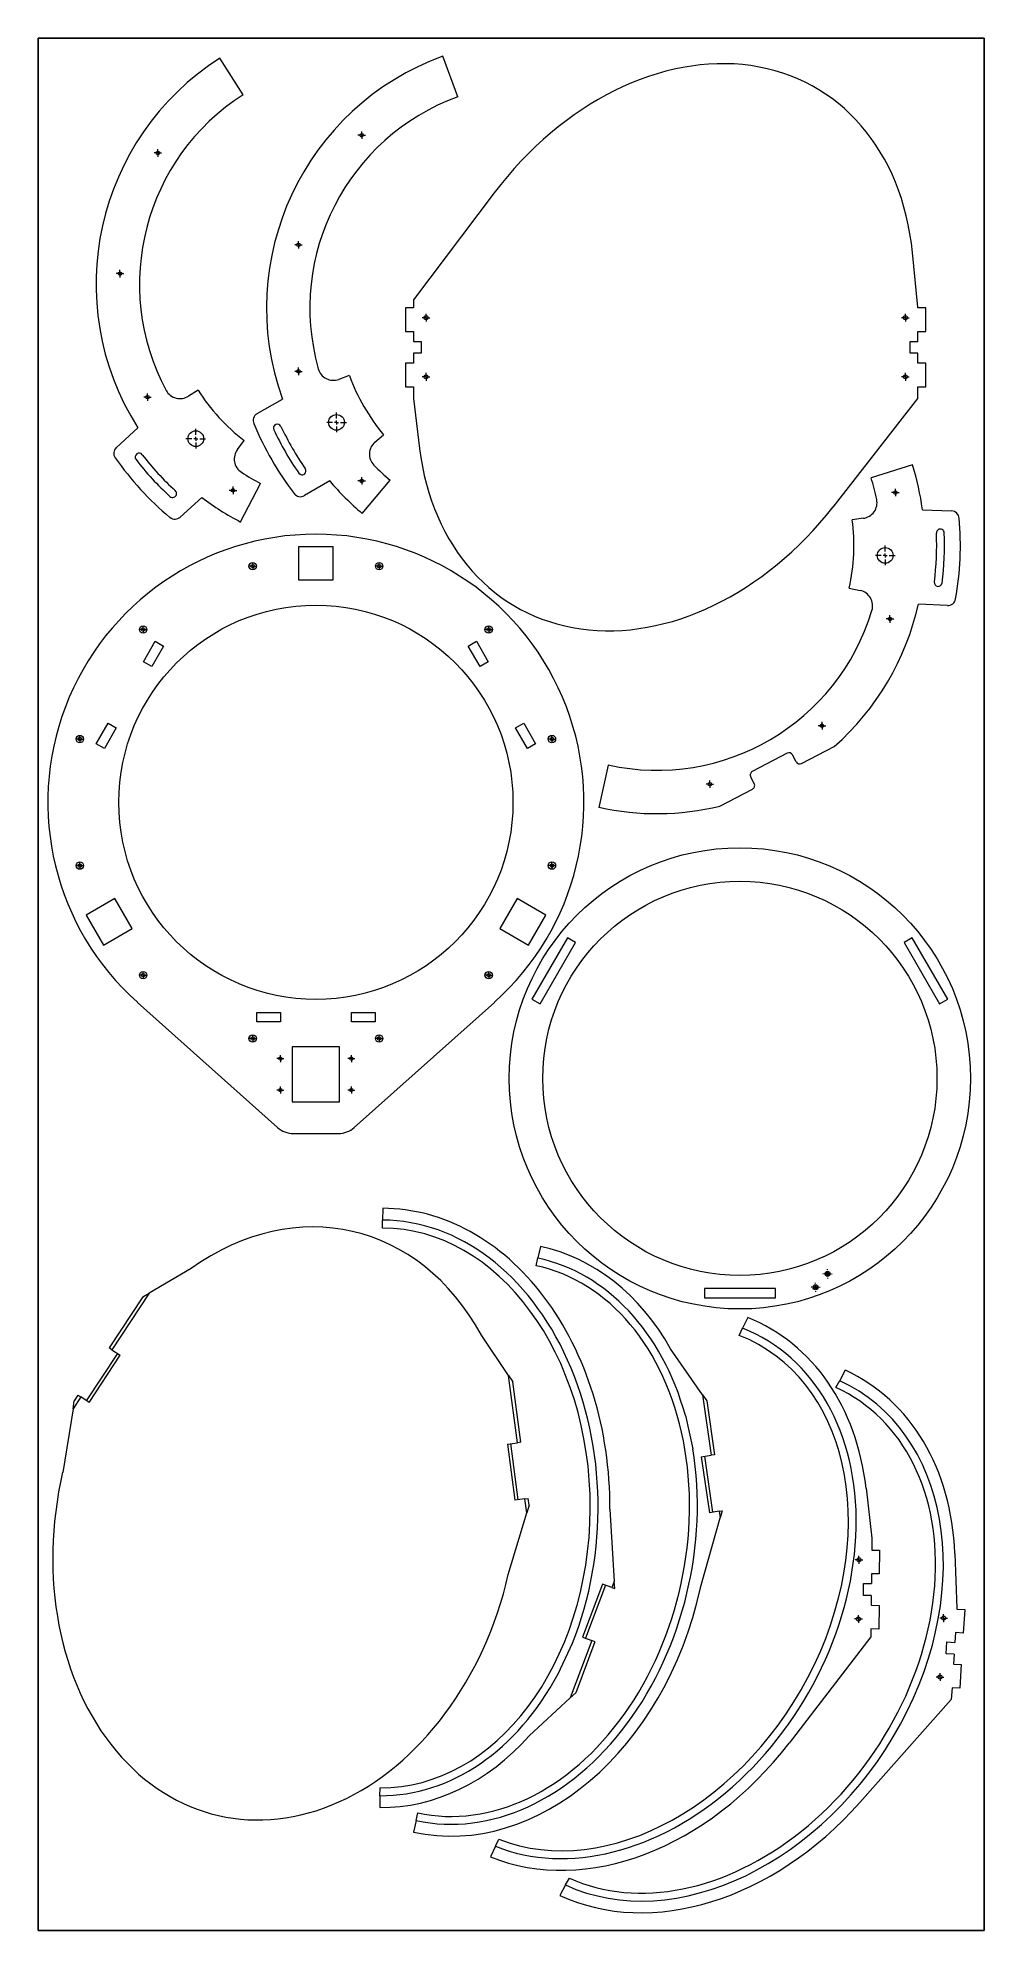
# Paper-space layout '12mm Ply Sheet2' of a CAD drawing. Header units: millimetres. Extents: x -5 to 1195, y -14 to 2396.
import ezdxf

# ---------------------------------------------------------------- set-up
doc = ezdxf.new("R2010")
doc.units = ezdxf.units.MM

# ---------------------------------------------------------------- blocks, each defined once
blk = doc.blocks.new('SW_CENTERMARKSYMBOL_57')
at = {"color": 0, "linetype": 'Continuous', "lineweight": 0}
for p, q in [((-2.5, 0), (-4.5, 0)), ((0, 0), (-2.5, 0)), ((0, 2.5), (0, 4.5)), ((0, 0), (0, 2.5)), ((0, 0), (0, -2.5)), ((0, 0), (2.5, 0)), ((2.5, 0), (4.5, 0)), ((0, -2.5), (0, -4.5))]:
    blk.add_line(p, q, dxfattribs=at)
blk = doc.blocks.new('SW_CENTERMARKSYMBOL_58')
at = {"color": 0, "linetype": 'Continuous', "lineweight": 0}
for p, q in [((-2.5, 0), (-4.5, 0)), ((0, 0), (-2.5, 0)), ((0, 2.5), (0, 4.5)), ((0, 0), (0, 2.5)), ((0, 0), (0, -2.5)), ((0, 0), (2.5, 0)), ((2.5, 0), (4.5, 0)), ((0, -2.5), (0, -4.5))]:
    blk.add_line(p, q, dxfattribs=at)
blk = doc.blocks.new('SW_CENTERMARKSYMBOL_59')
at = {"color": 0, "linetype": 'Continuous', "lineweight": 0}
for p, q in [((-2.5, 0), (-4.5, 0)), ((0, 0), (-2.5, 0)), ((0, 2.5), (0, 4.5)), ((0, 0), (0, 2.5)), ((0, 0), (0, -2.5)), ((0, 0), (2.5, 0)), ((2.5, 0), (4.5, 0)), ((0, -2.5), (0, -4.5))]:
    blk.add_line(p, q, dxfattribs=at)
blk = doc.blocks.new('SW_CENTERMARKSYMBOL_60')
at = {"color": 0, "linetype": 'Continuous', "lineweight": 0}
for p, q in [((-2.5, 0), (-4.5, 0)), ((0, 0), (-2.5, 0)), ((0, 2.5), (0, 4.5)), ((0, 0), (0, 2.5)), ((0, 0), (0, -2.5)), ((0, 0), (2.5, 0)), ((2.5, 0), (4.5, 0)), ((0, -2.5), (0, -4.5))]:
    blk.add_line(p, q, dxfattribs=at)
blk = doc.blocks.new('SW_CENTERMARKSYMBOL_61')
at = {"color": 0, "linetype": 'Continuous', "lineweight": 0}
for p, q in [((-2.5, 0), (-4.75, 0)), ((0, 0), (-2.5, 0)), ((0, 2.5), (0, 4.75)), ((0, 0), (0, 2.5)), ((0, 0), (0, -2.5)), ((0, 0), (2.5, 0)), ((2.5, 0), (4.75, 0)), ((0, -2.5), (0, -4.75))]:
    blk.add_line(p, q, dxfattribs=at)
blk = doc.blocks.new('SW_CENTERMARKSYMBOL_62')
at = {"color": 0, "linetype": 'Continuous', "lineweight": 0}
for p, q in [((-2.5, 0), (-4.75, 0)), ((0, 0), (-2.5, 0)), ((0, 2.5), (0, 4.75)), ((0, 0), (0, 2.5)), ((0, 0), (0, -2.5)), ((0, 0), (2.5, 0)), ((2.5, 0), (4.75, 0)), ((0, -2.5), (0, -4.75))]:
    blk.add_line(p, q, dxfattribs=at)
blk = doc.blocks.new('SW_CENTERMARKSYMBOL_63')
at = {"color": 0, "linetype": 'Continuous', "lineweight": 0}
for p, q in [((-2.5, 0), (-4.75, 0)), ((0, 0), (-2.5, 0)), ((0, 2.5), (0, 4.75)), ((0, 0), (0, 2.5)), ((0, 0), (0, -2.5)), ((0, 0), (2.5, 0)), ((2.5, 0), (4.75, 0)), ((0, -2.5), (0, -4.75))]:
    blk.add_line(p, q, dxfattribs=at)
blk = doc.blocks.new('SW_CENTERMARKSYMBOL_64')
at = {"color": 0, "linetype": 'Continuous', "lineweight": 0}
for p, q in [((-2.5, 0), (-4.75, 0)), ((0, 0), (-2.5, 0)), ((0, 2.5), (0, 4.75)), ((0, 0), (0, 2.5)), ((0, 0), (0, -2.5)), ((0, 0), (2.5, 0)), ((2.5, 0), (4.75, 0)), ((0, -2.5), (0, -4.75))]:
    blk.add_line(p, q, dxfattribs=at)
blk = doc.blocks.new('SW_CENTERMARKSYMBOL_65')
at = {"color": 0, "linetype": 'Continuous', "lineweight": 0}
for p, q in [((-2.5, 0), (-4.75, 0)), ((0, 0), (-2.5, 0)), ((0, 2.5), (0, 4.75)), ((0, 0), (0, 2.5)), ((0, 0), (0, -2.5)), ((0, 0), (2.5, 0)), ((2.5, 0), (4.75, 0)), ((0, -2.5), (0, -4.75))]:
    blk.add_line(p, q, dxfattribs=at)
blk = doc.blocks.new('SW_CENTERMARKSYMBOL_66')
at = {"color": 0, "linetype": 'Continuous', "lineweight": 0}
for p, q in [((-2.5, 0), (-4.75, 0)), ((0, 0), (-2.5, 0)), ((0, 2.5), (0, 4.75)), ((0, 0), (0, 2.5)), ((0, 0), (0, -2.5)), ((0, 0), (2.5, 0)), ((2.5, 0), (4.75, 0)), ((0, -2.5), (0, -4.75))]:
    blk.add_line(p, q, dxfattribs=at)
blk = doc.blocks.new('SW_CENTERMARKSYMBOL_67')
at = {"color": 0, "linetype": 'Continuous', "lineweight": 0}
for p, q in [((-2.5, 0), (-4.75, 0)), ((0, 0), (-2.5, 0)), ((0, 2.5), (0, 4.75)), ((0, 0), (0, 2.5)), ((0, 0), (0, -2.5)), ((0, 0), (2.5, 0)), ((2.5, 0), (4.75, 0)), ((0, -2.5), (0, -4.75))]:
    blk.add_line(p, q, dxfattribs=at)
blk = doc.blocks.new('SW_CENTERMARKSYMBOL_68')
at = {"color": 0, "linetype": 'Continuous', "lineweight": 0}
for p, q in [((-2.5, 0), (-4.75, 0)), ((0, 0), (-2.5, 0)), ((0, 2.5), (0, 4.75)), ((0, 0), (0, 2.5)), ((0, 0), (0, -2.5)), ((0, 0), (2.5, 0)), ((2.5, 0), (4.75, 0)), ((0, -2.5), (0, -4.75))]:
    blk.add_line(p, q, dxfattribs=at)
blk = doc.blocks.new('SW_CENTERMARKSYMBOL_69')
at = {"color": 0, "linetype": 'Continuous', "lineweight": 0}
for p, q in [((-2.5, 0), (-4.75, 0)), ((0, 0), (-2.5, 0)), ((0, 2.5), (0, 4.75)), ((0, 0), (0, 2.5)), ((0, 0), (0, -2.5)), ((0, 0), (2.5, 0)), ((2.5, 0), (4.75, 0)), ((0, -2.5), (0, -4.75))]:
    blk.add_line(p, q, dxfattribs=at)
blk = doc.blocks.new('SW_CENTERMARKSYMBOL_70')
at = {"color": 0, "linetype": 'Continuous', "lineweight": 0}
for p, q in [((-2.5, 0), (-4.75, 0)), ((0, 0), (-2.5, 0)), ((0, 2.5), (0, 4.75)), ((0, 0), (0, 2.5)), ((0, 0), (0, -2.5)), ((0, 0), (2.5, 0)), ((2.5, 0), (4.75, 0)), ((0, -2.5), (0, -4.75))]:
    blk.add_line(p, q, dxfattribs=at)
blk = doc.blocks.new('SW_CENTERMARKSYMBOL_71')
at = {"color": 0, "linetype": 'Continuous', "lineweight": 0}
for p, q in [((-2.5, 0), (-4.75, 0)), ((0, 0), (-2.5, 0)), ((0, 2.5), (0, 4.75)), ((0, 0), (0, 2.5)), ((0, 0), (0, -2.5)), ((0, 0), (2.5, 0)), ((2.5, 0), (4.75, 0)), ((0, -2.5), (0, -4.75))]:
    blk.add_line(p, q, dxfattribs=at)
blk = doc.blocks.new('SW_CENTERMARKSYMBOL_72')
at = {"color": 0, "linetype": 'Continuous', "lineweight": 0}
for p, q in [((-2.5, 0), (-4.75, 0)), ((0, 0), (-2.5, 0)), ((0, 2.5), (0, 4.75)), ((0, 0), (0, 2.5)), ((0, 0), (0, -2.5)), ((0, 0), (2.5, 0)), ((2.5, 0), (4.75, 0)), ((0, -2.5), (0, -4.75))]:
    blk.add_line(p, q, dxfattribs=at)
blk = doc.blocks.new('SW_CENTERMARKSYMBOL_73')
at = {"color": 0, "linetype": 'Continuous', "lineweight": 0}
for p, q in [((-5, 0), (-5.75, 0)), ((0, 0), (-2.5, 0)), ((0, 5), (0, 5.75)), ((0, 0), (0, 2.5)), ((0, 0), (0, -2.5)), ((0, 0), (2.5, 0)), ((5, 0), (5.75, 0)), ((0, -5), (0, -5.75))]:
    blk.add_line(p, q, dxfattribs=at)
blk = doc.blocks.new('SW_CENTERMARKSYMBOL_74')
at = {"color": 0, "linetype": 'Continuous', "lineweight": 0}
for p, q in [((-5, 0), (-5.75, 0)), ((0, 0), (-2.5, 0)), ((0, 5), (0, 5.75)), ((0, 0), (0, 2.5)), ((0, 0), (0, -2.5)), ((0, 0), (2.5, 0)), ((5, 0), (5.75, 0)), ((0, -5), (0, -5.75))]:
    blk.add_line(p, q, dxfattribs=at)
blk = doc.blocks.new('SW_CENTERMARKSYMBOL_75')
at = {"color": 0, "linetype": 'Continuous', "lineweight": 0}
for p, q in [((-2.5, 0), (-5, 0)), ((0, 0), (-2.5, 0)), ((0, 2.5), (0, 5)), ((0, 0), (0, 2.5)), ((0, 0), (0, -2.5)), ((0, 0), (2.5, 0)), ((2.5, 0), (5, 0)), ((0, -2.5), (0, -5))]:
    blk.add_line(p, q, dxfattribs=at)
blk = doc.blocks.new('SW_CENTERMARKSYMBOL_76')
at = {"color": 0, "linetype": 'Continuous', "lineweight": 0}
for p, q in [((-2.5, 0), (-5, 0)), ((0, 0), (-2.5, 0)), ((0, 2.5), (0, 5)), ((0, 0), (0, 2.5)), ((0, 0), (0, -2.5)), ((0, 0), (2.5, 0)), ((2.5, 0), (5, 0)), ((0, -2.5), (0, -5))]:
    blk.add_line(p, q, dxfattribs=at)
blk = doc.blocks.new('SW_CENTERMARKSYMBOL_77')
at = {"color": 0, "linetype": 'Continuous', "lineweight": 0}
for p, q in [((-2.5, 0), (-5, 0)), ((0, 0), (-2.5, 0)), ((0, 2.5), (0, 5)), ((0, 0), (0, 2.5)), ((0, 0), (0, -2.5)), ((0, 0), (2.5, 0)), ((2.5, 0), (5, 0)), ((0, -2.5), (0, -5))]:
    blk.add_line(p, q, dxfattribs=at)
blk = doc.blocks.new('SW_CENTERMARKSYMBOL_78')
at = {"color": 0, "linetype": 'Continuous', "lineweight": 0}
for p, q in [((-2.5, 0), (-5, 0)), ((0, 0), (-2.5, 0)), ((0, 2.5), (0, 5)), ((0, 0), (0, 2.5)), ((0, 0), (0, -2.5)), ((0, 0), (2.5, 0)), ((2.5, 0), (5, 0)), ((0, -2.5), (0, -5))]:
    blk.add_line(p, q, dxfattribs=at)
blk = doc.blocks.new('SW_CENTERMARKSYMBOL_79')
at = {"color": 0, "linetype": 'Continuous', "lineweight": 0}
for p, q in [((-5, 0), (-12.5, 0)), ((0, 0), (-2.5, 0)), ((0, 5), (0, 12.5)), ((0, 0), (0, 2.5)), ((0, 0), (0, -2.5)), ((0, 0), (2.5, 0)), ((5, 0), (12.5, 0)), ((0, -5), (0, -12.5))]:
    blk.add_line(p, q, dxfattribs=at)
blk = doc.blocks.new('SW_CENTERMARKSYMBOL_80')
at = {"color": 0, "linetype": 'Continuous', "lineweight": 0}
for p, q in [((-2.5, 0), (-4.75, 0)), ((0, 0), (-2.5, 0)), ((0, 2.5), (0, 4.75)), ((0, 0), (0, 2.5)), ((0, 0), (0, -2.5)), ((0, 0), (2.5, 0)), ((2.5, 0), (4.75, 0)), ((0, -2.5), (0, -4.75))]:
    blk.add_line(p, q, dxfattribs=at)
blk = doc.blocks.new('SW_CENTERMARKSYMBOL_81')
at = {"color": 0, "linetype": 'Continuous', "lineweight": 0}
for p, q in [((-2.5, 0), (-4.75, 0)), ((0, 0), (-2.5, 0)), ((0, 2.5), (0, 4.75)), ((0, 0), (0, 2.5)), ((0, 0), (0, -2.5)), ((0, 0), (2.5, 0)), ((2.5, 0), (4.75, 0)), ((0, -2.5), (0, -4.75))]:
    blk.add_line(p, q, dxfattribs=at)
blk = doc.blocks.new('SW_CENTERMARKSYMBOL_82')
at = {"color": 0, "linetype": 'Continuous', "lineweight": 0}
for p, q in [((-2.5, 0), (-4.75, 0)), ((0, 0), (-2.5, 0)), ((0, 2.5), (0, 4.75)), ((0, 0), (0, 2.5)), ((0, 0), (0, -2.5)), ((0, 0), (2.5, 0)), ((2.5, 0), (4.75, 0)), ((0, -2.5), (0, -4.75))]:
    blk.add_line(p, q, dxfattribs=at)
blk = doc.blocks.new('SW_CENTERMARKSYMBOL_83')
at = {"color": 0, "linetype": 'Continuous', "lineweight": 0}
for p, q in [((-2.5, 0), (-4.75, 0)), ((0, 0), (-2.5, 0)), ((0, 2.5), (0, 4.75)), ((0, 0), (0, 2.5)), ((0, 0), (0, -2.5)), ((0, 0), (2.5, 0)), ((2.5, 0), (4.75, 0)), ((0, -2.5), (0, -4.75))]:
    blk.add_line(p, q, dxfattribs=at)
blk = doc.blocks.new('SW_CENTERMARKSYMBOL_84')
at = {"color": 0, "linetype": 'Continuous', "lineweight": 0}
for p, q in [((-5, 0), (-12.5, 0)), ((0, 0), (-2.5, 0)), ((0, 5), (0, 12.5)), ((0, 0), (0, 2.5)), ((0, 0), (0, -2.5)), ((0, 0), (2.5, 0)), ((5, 0), (12.5, 0)), ((0, -5), (0, -12.5))]:
    blk.add_line(p, q, dxfattribs=at)
blk = doc.blocks.new('SW_CENTERMARKSYMBOL_85')
at = {"color": 0, "linetype": 'Continuous', "lineweight": 0}
for p, q in [((-2.5, 0), (-4.75, 0)), ((0, 0), (-2.5, 0)), ((0, 2.5), (0, 4.75)), ((0, 0), (0, 2.5)), ((0, 0), (0, -2.5)), ((0, 0), (2.5, 0)), ((2.5, 0), (4.75, 0)), ((0, -2.5), (0, -4.75))]:
    blk.add_line(p, q, dxfattribs=at)
blk = doc.blocks.new('SW_CENTERMARKSYMBOL_86')
at = {"color": 0, "linetype": 'Continuous', "lineweight": 0}
for p, q in [((-2.5, 0), (-4.75, 0)), ((0, 0), (-2.5, 0)), ((0, 2.5), (0, 4.75)), ((0, 0), (0, 2.5)), ((0, 0), (0, -2.5)), ((0, 0), (2.5, 0)), ((2.5, 0), (4.75, 0)), ((0, -2.5), (0, -4.75))]:
    blk.add_line(p, q, dxfattribs=at)
blk = doc.blocks.new('SW_CENTERMARKSYMBOL_87')
at = {"color": 0, "linetype": 'Continuous', "lineweight": 0}
for p, q in [((-2.5, 0), (-4.75, 0)), ((0, 0), (-2.5, 0)), ((0, 2.5), (0, 4.75)), ((0, 0), (0, 2.5)), ((0, 0), (0, -2.5)), ((0, 0), (2.5, 0)), ((2.5, 0), (4.75, 0)), ((0, -2.5), (0, -4.75))]:
    blk.add_line(p, q, dxfattribs=at)
blk = doc.blocks.new('SW_CENTERMARKSYMBOL_88')
at = {"color": 0, "linetype": 'Continuous', "lineweight": 0}
for p, q in [((-2.5, 0), (-4.75, 0)), ((0, 0), (-2.5, 0)), ((0, 2.5), (0, 4.75)), ((0, 0), (0, 2.5)), ((0, 0), (0, -2.5)), ((0, 0), (2.5, 0)), ((2.5, 0), (4.75, 0)), ((0, -2.5), (0, -4.75))]:
    blk.add_line(p, q, dxfattribs=at)
blk = doc.blocks.new('SW_CENTERMARKSYMBOL_89')
at = {"color": 0, "linetype": 'Continuous', "lineweight": 0}
for p, q in [((-5, 0), (-12.5, 0)), ((0, 0), (-2.5, 0)), ((0, 5), (0, 12.5)), ((0, 0), (0, 2.5)), ((0, 0), (0, -2.5)), ((0, 0), (2.5, 0)), ((5, 0), (12.5, 0)), ((0, -5), (0, -12.5))]:
    blk.add_line(p, q, dxfattribs=at)
blk = doc.blocks.new('SW_CENTERMARKSYMBOL_90')
at = {"color": 0, "linetype": 'Continuous', "lineweight": 0}
for p, q in [((-2.5, 0), (-4.75, 0)), ((0, 0), (-2.5, 0)), ((0, 2.5), (0, 4.75)), ((0, 0), (0, 2.5)), ((0, 0), (0, -2.5)), ((0, 0), (2.5, 0)), ((2.5, 0), (4.75, 0)), ((0, -2.5), (0, -4.75))]:
    blk.add_line(p, q, dxfattribs=at)
blk = doc.blocks.new('SW_CENTERMARKSYMBOL_91')
at = {"color": 0, "linetype": 'Continuous', "lineweight": 0}
for p, q in [((-2.5, 0), (-4.75, 0)), ((0, 0), (-2.5, 0)), ((0, 2.5), (0, 4.75)), ((0, 0), (0, 2.5)), ((0, 0), (0, -2.5)), ((0, 0), (2.5, 0)), ((2.5, 0), (4.75, 0)), ((0, -2.5), (0, -4.75))]:
    blk.add_line(p, q, dxfattribs=at)
blk = doc.blocks.new('SW_CENTERMARKSYMBOL_92')
at = {"color": 0, "linetype": 'Continuous', "lineweight": 0}
for p, q in [((-2.5, 0), (-4.75, 0)), ((0, 0), (-2.5, 0)), ((0, 2.5), (0, 4.75)), ((0, 0), (0, 2.5)), ((0, 0), (0, -2.5)), ((0, 0), (2.5, 0)), ((2.5, 0), (4.75, 0)), ((0, -2.5), (0, -4.75))]:
    blk.add_line(p, q, dxfattribs=at)
blk = doc.blocks.new('SW_CENTERMARKSYMBOL_93')
at = {"color": 0, "linetype": 'Continuous', "lineweight": 0}
for p, q in [((-2.5, 0), (-4.75, 0)), ((0, 0), (-2.5, 0)), ((0, 2.5), (0, 4.75)), ((0, 0), (0, 2.5)), ((0, 0), (0, -2.5)), ((0, 0), (2.5, 0)), ((2.5, 0), (4.75, 0)), ((0, -2.5), (0, -4.75))]:
    blk.add_line(p, q, dxfattribs=at)
blk = doc.blocks.new('SW_CENTERMARKSYMBOL_94')
at = {"color": 0, "linetype": 'Continuous', "lineweight": 0}
for p, q in [((-2.5, 0), (-5, 0)), ((0, 0), (-2.5, 0)), ((0, 2.5), (0, 5)), ((0, 0), (0, 2.5)), ((0, 0), (0, -2.5)), ((0, 0), (2.5, 0)), ((2.5, 0), (5, 0)), ((0, -2.5), (0, -5))]:
    blk.add_line(p, q, dxfattribs=at)
blk = doc.blocks.new('SW_CENTERMARKSYMBOL_95')
at = {"color": 0, "linetype": 'Continuous', "lineweight": 0}
for p, q in [((-2.5, 0), (-5, 0)), ((0, 0), (-2.5, 0)), ((0, 2.5), (0, 5)), ((0, 0), (0, 2.5)), ((0, 0), (0, -2.5)), ((0, 0), (2.5, 0)), ((2.5, 0), (5, 0)), ((0, -2.5), (0, -5))]:
    blk.add_line(p, q, dxfattribs=at)
blk = doc.blocks.new('SW_CENTERMARKSYMBOL_96')
at = {"color": 0, "linetype": 'Continuous', "lineweight": 0}
for p, q in [((-2.5, 0), (-5, 0)), ((0, 0), (-2.5, 0)), ((0, 2.5), (0, 5)), ((0, 0), (0, 2.5)), ((0, 0), (0, -2.5)), ((0, 0), (2.5, 0)), ((2.5, 0), (5, 0)), ((0, -2.5), (0, -5))]:
    blk.add_line(p, q, dxfattribs=at)
blk = doc.blocks.new('SW_CENTERMARKSYMBOL_97')
at = {"color": 0, "linetype": 'Continuous', "lineweight": 0}
for p, q in [((-2.5, 0), (-5, 0)), ((0, 0), (-2.5, 0)), ((0, 2.5), (0, 5)), ((0, 0), (0, 2.5)), ((0, 0), (0, -2.5)), ((0, 0), (2.5, 0)), ((2.5, 0), (5, 0)), ((0, -2.5), (0, -5))]:
    blk.add_line(p, q, dxfattribs=at)

psp = doc.layouts.new('12mm Ply Sheet2')

# ---------------------------------------------------------------- linework, layer by layer
at = {"color": 7, "linetype": 'Continuous'}
for p, q in [((-5.3, -4.2), (-5.3, 2395.8)), ((-5.3, 2395.8), (1194.7, 2395.8)), ((1194.7, -4.2), (1194.7, 2395.8)), ((-5.3, -4.2), (1194.7, -4.2))]:
    psp.add_line(p, q, dxfattribs=at)
at = {"color": 7, "linetype": 'Continuous', "lineweight": 15}
for p, q in [((255.1, 2323.9), (225.5, 2370.3)), ((527.1, 2321.1), (508.3, 2372.8)), ((573.4, 2199.3), (470.9, 2063.6)), ((1110.9, 2054.6), (1104, 2123.7)), ((460.9, 2053.6), (460.9, 2023.6)), ((470.9, 2053.6), (460.9, 2053.6)), ((470.9, 2063.6), (470.9, 2053.6)), ((1110.9, 2053.6), (1110.9, 2054.6)), ((1120.9, 2053.6), (1110.9, 2053.6)), ((1120.9, 2023.6), (1120.9, 2053.6)), ((460.9, 2023.6), (470.9, 2023.6)), ((470.9, 2023.6), (470.9, 2011.1)), ((470.9, 2011.1), (480.9, 2011.1)), ((480.9, 2011.1), (480.9, 1996.1)), ((1100.9, 2011.1), (1110.9, 2011.1)), ((1100.9, 1996.1), (1100.9, 2011.1)), ((1110.9, 2023.6), (1120.9, 2023.6)), ((1110.9, 2011.1), (1110.9, 2023.6)), ((460.9, 1983.6), (460.9, 1953.6)), ((470.9, 1983.6), (460.9, 1983.6)), ((470.9, 1996.1), (470.9, 1983.6)), ((480.9, 1996.1), (470.9, 1996.1)), ((1110.9, 1996.1), (1100.9, 1996.1)), ((1110.9, 1983.6), (1110.9, 1996.1)), ((1120.9, 1983.6), (1110.9, 1983.6)), ((1120.9, 1953.6), (1120.9, 1983.6)), ((389.6, 1967.8), (376.2, 1962.9)), ((460.9, 1953.6), (470.9, 1953.6)), ((470.9, 1953.6), (470.9, 1938.6)), ((1110.9, 1953.6), (1120.9, 1953.6)), ((1110.9, 1938.6), (1110.9, 1953.6)), ((197.7, 1949.2), (185.7, 1941.5)), ((272.7, 1919.4), (304.7, 1937.9)), ((470.9, 1938.6), (478.7, 1875.2)), ((1003.2, 1801), (1110.9, 1938.6)), ((94.1, 1876.6), (121.3, 1901.6)), ((247.8, 1873.9), (256.4, 1885.2)), ((422.1, 1883.4), (433, 1892.6)), ((364.7, 1834), (332.7, 1815.5)), ((406, 1792.8), (441.4, 1835)), ((1103.9, 1854.5), (1051.5, 1837.9)), ((202.5, 1813.2), (175.2, 1788.2)), ((251.7, 1782), (277.1, 1830.8)), ((1041.7, 1786.7), (1027.5, 1784.8)), ((1116.6, 1797.6), (1153.6, 1796)), ((369.2, 1750.5), (325.2, 1750.5)), ((325.2, 1750.5), (325.2, 1708.5)), ((369.2, 1708.5), (369.2, 1750.5)), ((325.2, 1708.5), (369.2, 1708.5)), ((1023.8, 1698.1), (1037.7, 1695)), ((1148.4, 1676.1), (1111.5, 1677.7)), ((128.5, 1604.7), (143.5, 1630.7)), ((153.9, 1624.7), (138.9, 1598.7)), ((143.5, 1630.7), (153.9, 1624.7)), ((540.5, 1624.7), (550.9, 1630.7)), ((555.5, 1598.7), (540.5, 1624.7)), ((550.9, 1630.7), (565.9, 1604.7)), ((138.9, 1598.7), (128.5, 1604.7)), ((565.9, 1604.7), (555.5, 1598.7)), ((68.5, 1500.8), (83.5, 1526.8)), ((93.9, 1520.8), (78.9, 1494.8)), ((83.5, 1526.8), (93.9, 1520.8)), ((600.5, 1520.8), (610.9, 1526.8)), ((615.5, 1494.8), (600.5, 1520.8)), ((610.9, 1526.8), (625.9, 1500.8)), ((78.9, 1494.8), (68.5, 1500.8)), ((625.9, 1500.8), (615.5, 1494.8)), ((963.2, 1475.6), (1004.8, 1497.3)), ((718.1, 1473.8), (706.2, 1420.1)), ((945.1, 1488.7), (900.8, 1465.6)), ((956.5, 1477.8), (951.9, 1486.6)), ((898.7, 1458.9), (903.3, 1450)), ((859.6, 1421.6), (901.2, 1443.3)), ((92, 1304.5), (55.6, 1283.5)), ((114, 1266.4), (92, 1304.5)), ((602.4, 1304.5), (580.4, 1266.4)), ((638.8, 1283.5), (602.4, 1304.5)), ((55.6, 1283.5), (77.6, 1245.4)), ((616.8, 1245.4), (638.8, 1283.5)), ((77.6, 1245.4), (114, 1266.4)), ((580.4, 1266.4), (616.8, 1245.4)), ((666.3, 1254.6), (621.3, 1176.7)), ((676.7, 1248.6), (666.3, 1254.6)), ((1103.7, 1254.6), (1093.3, 1248.6)), ((1148.7, 1176.7), (1103.7, 1254.6)), ((631.7, 1170.7), (676.7, 1248.6)), ((1093.3, 1248.6), (1138.3, 1170.7)), ((120.8, 1172.8), (298.7, 1014.1)), ((272.2, 1160), (302.2, 1160)), ((272.2, 1148), (272.2, 1160)), ((302.2, 1160), (302.2, 1148)), ((392.2, 1160), (422.2, 1160)), ((392.2, 1148), (392.2, 1160)), ((395.7, 1014.1), (573.6, 1172.8)), ((422.2, 1160), (422.2, 1148)), ((621.3, 1176.7), (631.7, 1170.7)), ((1138.3, 1170.7), (1148.7, 1176.7)), ((302.2, 1148), (272.2, 1148)), ((422.2, 1148), (392.2, 1148)), ((377.2, 1116.5), (317.2, 1116.5)), ((317.2, 1116.5), (317.2, 1046.5)), ((377.2, 1046.5), (377.2, 1116.5)), ((317.2, 1046.5), (377.2, 1046.5)), ((318.6, 1006.5), (375.8, 1006.5)), ((432, 911.6), (431.9, 896.6)), ((431.9, 886.6), (431.9, 896.6)), ((626.6, 838.8), (628.7, 848.6)), ((631.9, 863.2), (628.7, 848.6)), ((188.9, 835.1), (135.7, 804)), ((127.6, 799.3), (84.9, 734.5)), ((135.7, 804), (88.4, 732.2)), ((127.6, 799.3), (135.7, 804)), ((930, 809.9), (840, 809.9)), ((840, 809.9), (840, 797.9)), ((840, 797.9), (930, 797.9)), ((930, 797.9), (930, 809.9)), ((895, 773), (888.5, 759.4)), ((591.6, 699.5), (557.3, 750.5)), ((884.2, 750.4), (888.5, 759.4)), ((95.5, 727.6), (56, 667.6)), ((59.5, 665.3), (99, 725.2)), ((88.4, 732.2), (84.9, 734.5)), ((88.4, 732.2), (99, 725.2)), ((837.5, 675.1), (797.2, 733.5)), ((602.9, 614.2), (591.6, 699.5)), ((591.6, 699.5), (596.9, 691.6)), ((1018.7, 706.2), (1011.6, 693)), ((607, 614.8), (596.9, 691.6)), ((837.5, 675.1), (848.6, 598.4)), ((837.5, 675.1), (842.9, 667.3)), ((1006.8, 684.2), (1011.6, 693)), ((39.1, 657.4), (26, 576.7)), ((48.9, 672.3), (39.1, 657.4)), ((39.1, 657.4), (40.7, 667.5)), ((45.4, 674.6), (40.7, 667.5)), ((45.4, 674.6), (48.9, 672.3)), ((59.5, 665.3), (48.9, 672.3)), ((842.9, 667.3), (852.8, 599)), ((816, 648.8), (825.3, 606.7)), ((590.3, 612.6), (602.9, 614.2)), ((590.3, 612.6), (599.7, 541.3)), ((603.9, 541.9), (594.4, 613.1)), ((607, 614.8), (602.9, 614.2)), ((836, 596.6), (848.6, 598.4)), ((836, 596.6), (846.3, 525.5)), ((840.2, 597.2), (850.5, 526.1)), ((852.8, 599), (848.6, 598.4)), ((1045.1, 556.5), (1052.3, 493.1)), ((612.3, 543), (599.7, 541.3)), ((612.3, 543), (616.5, 543.6)), ((614.6, 525.4), (612.3, 543)), ((617.6, 535.2), (614.6, 525.4)), ((617.6, 535.2), (616.5, 543.6)), ((720.2, 530.2), (725.7, 438.4)), ((591.3, 447), (614.6, 525.4)), ((834.9, 430.5), (860.1, 518.9)), ((858.9, 527.3), (846.3, 525.5)), ((858.9, 527.3), (862.7, 527.8)), ((858.9, 527.3), (860.1, 518.9)), ((862.7, 527.8), (860.1, 518.9)), ((1052.3, 493.1), (1052.2, 478.1)), ((1052.2, 478.1), (1062.2, 478)), ((1062.2, 478), (1061.9, 448)), ((1157.6, 473.8), (1160.3, 404.4)), ((710.8, 435), (685.4, 367.8)), ((722.7, 430.5), (710.8, 435)), ((725.7, 438.4), (722.7, 430.5)), ((726.3, 429.2), (725.7, 438.4)), ((1041.7, 420.7), (1041.8, 435.7)), ((1041.8, 435.7), (1051.8, 435.6)), ((1051.9, 448.1), (1051.8, 435.6)), ((1061.9, 448), (1051.9, 448.1)), ((714.7, 433.5), (689.3, 366.3)), ((722.7, 430.5), (726.3, 429.2)), ((1051.7, 420.6), (1041.7, 420.7)), ((1051.7, 420.6), (1051.6, 408.1)), ((1051.6, 408.1), (1061.6, 408)), ((1061.6, 408), (1061.3, 378)), ((1160.3, 404.4), (1160.2, 403.4)), ((1160.2, 403.4), (1170.2, 402.8)), ((1170.2, 402.8), (1168.4, 372.9)), ((697.3, 363.3), (669.8, 290.8)), ((701.2, 361.8), (676.8, 297.2)), ((685.4, 367.8), (697.3, 363.3)), ((701.2, 361.8), (697.3, 363.3)), ((1051.2, 368.1), (947.6, 233.3)), ((1051.3, 378.1), (1051.2, 368.1)), ((1061.3, 378), (1051.3, 378.1)), ((1146.7, 346.7), (1147.6, 361.6)), ((1147.6, 361.6), (1157.6, 361)), ((1158.4, 373.5), (1157.6, 361)), ((1168.4, 372.9), (1158.4, 373.5)), ((654.5, 321.1), (672.7, 360.2)), ((1156.7, 346), (1146.7, 346.7)), ((1156.7, 346), (1155.9, 333.6)), ((1155.9, 333.6), (1165.9, 333)), ((1165.9, 333), (1164.1, 303)), ((669.8, 290.8), (617.9, 242.5)), ((669.8, 290.8), (676.8, 297.2)), ((1154.1, 303.6), (1153.2, 288.7)), ((1164.1, 303), (1154.1, 303.6)), ((1153.2, 288.7), (1037.2, 157.9)), ((428.5, 166.6), (428.6, 176.6)), ((428.5, 166.6), (428.4, 151.6)), ((474.3, 135.1), (476.4, 144.9)), ((474.3, 135.1), (471.1, 120.4)), ((575.1, 102.5), (568.6, 88.9)), ((575.1, 102.5), (579.4, 111.5)), ((664, 53.4), (656.8, 40.2)), ((664, 53.4), (668.8, 62.2))]:
    psp.add_line(p, q, dxfattribs=at)
for centre, radius in [((405.3, 2272.5), 2.25), ((146.8, 2250), 2.25), ((325.1, 2133.5), 2.25), ((98.7, 2097), 2.25), ((486.9, 2041.1), 2.5), ((1094.9, 2041.1), 2.5), ((325.1, 1973), 2.25), ((486.9, 1966.1), 2.5), ((1094.9, 1966.1), 2.5), ((133.6, 1940.3), 2.25), ((373.4, 1908.3), 10), ((194.8, 1887.6), 10), ((405.3, 1834.1), 2.25), ((242.1, 1822.1), 2.25), ((1082.3, 1819.3), 2.25), ((1069.4, 1739.6), 10), ((267, 1725.9), 4.7), ((267, 1725.9), 2.25), ((427.4, 1725.9), 4.7), ((427.4, 1725.9), 2.25), ((347.2, 1426.5), 250), ((128, 1645.7), 4.7), ((128, 1645.7), 2.25), ((566.4, 1645.7), 4.7), ((566.4, 1645.7), 2.25), ((1075.4, 1659), 2.25), ((989.2, 1523.6), 2.25), ((47.8, 1506.7), 4.7), ((47.8, 1506.7), 2.25), ((646.6, 1506.7), 4.7), ((646.6, 1506.7), 2.25), ((846.9, 1449.5), 2.25), ((47.8, 1346.2), 4.7), ((885, 1076.4), 292.5), ((646.6, 1346.2), 4.7), ((47.8, 1346.2), 2.25), ((885, 1076.4), 250), ((646.6, 1346.2), 2.25), ((128, 1207.3), 4.7), ((128, 1207.3), 2.25), ((566.4, 1207.3), 4.7), ((566.4, 1207.3), 2.25), ((267, 1127), 4.7), ((267, 1127), 2.25), ((427.4, 1127), 4.7), ((427.4, 1127), 2.25), ((302.2, 1101.5), 2), ((392.2, 1101.5), 2), ((302.2, 1061.5), 2), ((392.2, 1061.5), 2), ((996.2, 828.5), 3.25), ((996.2, 828.5), 1.7), ((981.1, 811.4), 3.25), ((981.1, 811.4), 1.7), ((1036.1, 465.8), 2.5), ((1035.4, 390.8), 2.5), ((1143.5, 391.9), 2.5), ((1138.9, 317.1), 2.5)]:
    psp.add_circle(centre, radius, dxfattribs=at)
for centre, radius, start, end in [((408.4, 2083.7), 340, 122.5519, 212.3876), ((624.6, 2053.3), 340, 110, 199.8358), ((408.4, 2083.7), 285, 122.5519, 208.2236), ((624.6, 2053.3), 285, 110, 195.6717), ((369.4, 1981.7), 20, 195.6717, 290), ((624.6, 2053.3), 250, 200, 220), ((174.9, 1958.4), 20, 208.2236, 302.5519), ((408.4, 2083.7), 250, 212.5519, 232.5519), ((277.7, 1910.7), 10, 120, 202.3377), ((624.6, 2053.3), 385, 202.3377, 217.6623), ((298.3, 1901.1), 5, 25, 205), ((624.6, 2053.3), 365, 205, 215), ((624.6, 2053.3), 355, 205, 215), ((435, 1868.1), 20, 130, 224.3283), ((100.8, 1869.2), 10, 132.5519, 214.8896), ((408.4, 2083.7), 385, 214.8896, 230.2142), ((123, 1864.3), 5, 37.5519, 217.5519), ((408.4, 2083.7), 365, 217.5519, 227.5519), ((408.4, 2083.7), 355, 217.5519, 227.5519), ((263.6, 1861.8), 20, 142.5519, 236.8802), ((408.4, 2083.7), 285, 236.8802, 242.5519), ((329.7, 1846.8), 5, 215, 35), ((624.6, 2053.3), 340, 220.1642, 230), ((624.6, 2053.3), 285, 224.3283, 230), ((779.7, 1752.1), 285, 11.8526, 17.5243), ((779.7, 1752.1), 340, 7.6885, 17.5243), ((165.5, 1818.1), 5, 227.5519, 47.5519), ((408.4, 2083.7), 340, 232.7161, 242.5519), ((327.7, 1824.1), 10, 217.6623, 300), ((1039, 1806.5), 20, 277.5243, 11.8526), ((168.5, 1795.6), 10, 230.2142, 312.5519), ((779.7, 1752.1), 250, 347.5243, 7.5243), ((1153.2, 1786), 10, 5.1865, 87.5243), ((779.7, 1752.1), 385, 349.862, 5.1865), ((347.2, 1426.5), 340, 311.7453, 228.2547), ((779.7, 1752.1), 355, 352.5243, 2.5243), ((1139.3, 1768), 5, 2.5243, 182.5243), ((779.7, 1752.1), 365, 352.5243, 2.5243), ((1033.4, 1675.5), 20, 343.1959, 77.5243), ((1136.6, 1705.3), 5, 172.5243, 352.5243), ((779.7, 1752.1), 285, 257.5243, 343.1959), ((779.7, 1752.1), 340, 311.4548, 347.36), ((1148.8, 1686.1), 10, 267.5243, 349.862), ((947.4, 1484.3), 5, 27.5243, 117.5243), ((960.9, 1480.1), 5, 207.5243, 297.5243), ((903.1, 1461.2), 5, 117.5243, 207.5243), ((898.8, 1447.7), 5, 297.5243, 27.5243), ((779.7, 1752.1), 340, 257.5243, 283.5937), ((318.6, 1036.5), 30, 228.2547, 270), ((375.8, 1036.5), 30, 270, 311.7453)]:
    psp.add_arc(centre, radius, start, end, dxfattribs=at)
for centre, major_axis, ratio, start_param, end_param in [((790.9, 2003.6), (-190, -329.1), 0.763158, 2.3263, 4.551857), ((790.9, 2003.6), (-190, -329.1), 0.763158, 5.492317, 7.670572), ((308.6, 511.9), (85, 370.4), 0.763158, 5.573377, 6.992993), ((430.2, 531.6), (1.7, 365), 0.753425, 4.227182, 6.283185), ((430.2, 531.6), (-1.8, -380), 0.763158, 1.570796, 3.141593), ((430.2, 531.6), (1.7, 355), 0.746479, 3.141593, 6.283185), ((551.5, 491.8), (-77.2, -356.7), 0.753425, 2.181751, 3.141593), ((551.5, 491.8), (80.4, 371.4), 0.763158, 5.573377, 6.283185), ((551.5, 491.8), (-75.1, -347), 0.746479, 0, 3.141593), ((731.8, 431), (-192.9, -327.4), 0.763158, 2.350724, 3.255735), ((731.8, 431), (185.3, 314.5), 0.753425, 3.257196, 6.398789), ((731.8, 431), (-180.2, -305.9), 0.746479, 0.11667, 3.258262), ((837.8, 373.2), (209.9, 316.8), 0.763158, 5.467892, 6.397327), ((837.8, 373.2), (-201.6, -304.3), 0.753425, 0.115604, 3.257196), ((837.8, 373.2), (196.1, 296), 0.746479, 3.258262, 6.399855), ((551.5, 491.8), (-77.2, -356.7), 0.753425, 0, 2.056004), ((308.6, 511.9), (85, 370.4), 0.763158, 1.570796, 4.712389), ((551.5, 491.8), (80.4, 371.4), 0.763158, 3.141593, 4.712389), ((430.2, 531.6), (1.7, 365), 0.753425, 3.141593, 4.101434), ((430.2, 531.6), (-1.8, -380), 0.763158, 0, 0.709808), ((731.8, 431), (-192.9, -327.4), 0.763158, 0.114142, 1.410264), ((837.8, 373.2), (209.9, 316.8), 0.763158, 3.255735, 4.528979)]:
    psp.add_ellipse(centre, major_axis=major_axis, ratio=ratio, start_param=start_param, end_param=end_param, dxfattribs=at)

# ---------------------------------------------------------------- block references
at = {"color": 7, "linetype": 'Continuous', "lineweight": 0}
for name, p in [('SW_CENTERMARKSYMBOL_85', (405.3, 2272.5)), ('SW_CENTERMARKSYMBOL_81', (146.8, 2250)), ('SW_CENTERMARKSYMBOL_86', (325.1, 2133.5)), ('SW_CENTERMARKSYMBOL_82', (98.7, 2097)), ('SW_CENTERMARKSYMBOL_78', (486.9, 2041.1)), ('SW_CENTERMARKSYMBOL_75', (1094.9, 2041.1)), ('SW_CENTERMARKSYMBOL_87', (325.1, 1973)), ('SW_CENTERMARKSYMBOL_77', (486.9, 1966.1)), ('SW_CENTERMARKSYMBOL_76', (1094.9, 1966.1)), ('SW_CENTERMARKSYMBOL_83', (133.6, 1940.3)), ('SW_CENTERMARKSYMBOL_84', (373.4, 1908.3)), ('SW_CENTERMARKSYMBOL_79', (194.8, 1887.6)), ('SW_CENTERMARKSYMBOL_88', (405.3, 1834.1)), ('SW_CENTERMARKSYMBOL_80', (242.1, 1822.1)), ('SW_CENTERMARKSYMBOL_93', (1082.3, 1819.3)), ('SW_CENTERMARKSYMBOL_89', (1069.4, 1739.6)), ('SW_CENTERMARKSYMBOL_61', (267, 1725.9)), ('SW_CENTERMARKSYMBOL_72', (427.4, 1725.9)), ('SW_CENTERMARKSYMBOL_92', (1075.4, 1659)), ('SW_CENTERMARKSYMBOL_62', (128, 1645.7)), ('SW_CENTERMARKSYMBOL_71', (566.4, 1645.7)), ('SW_CENTERMARKSYMBOL_91', (989.2, 1523.6)), ('SW_CENTERMARKSYMBOL_63', (47.8, 1506.7)), ('SW_CENTERMARKSYMBOL_70', (646.6, 1506.7)), ('SW_CENTERMARKSYMBOL_90', (846.9, 1449.5)), ('SW_CENTERMARKSYMBOL_64', (47.8, 1346.2)), ('SW_CENTERMARKSYMBOL_69', (646.6, 1346.2)), ('SW_CENTERMARKSYMBOL_65', (128, 1207.3)), ('SW_CENTERMARKSYMBOL_68', (566.4, 1207.3)), ('SW_CENTERMARKSYMBOL_66', (267, 1127)), ('SW_CENTERMARKSYMBOL_67', (427.4, 1127)), ('SW_CENTERMARKSYMBOL_58', (302.2, 1101.5)), ('SW_CENTERMARKSYMBOL_60', (392.2, 1101.5)), ('SW_CENTERMARKSYMBOL_57', (302.2, 1061.5)), ('SW_CENTERMARKSYMBOL_59', (392.2, 1061.5)), ('SW_CENTERMARKSYMBOL_74', (996.2, 828.5)), ('SW_CENTERMARKSYMBOL_73', (981.1, 811.4)), ('SW_CENTERMARKSYMBOL_96', (1036.1, 465.8)), ('SW_CENTERMARKSYMBOL_97', (1035.4, 390.8)), ('SW_CENTERMARKSYMBOL_94', (1143.5, 391.9)), ('SW_CENTERMARKSYMBOL_95', (1138.9, 317.1))]:
    psp.add_blockref(name, p, dxfattribs=at)

doc.saveas('drawing.dxf')
